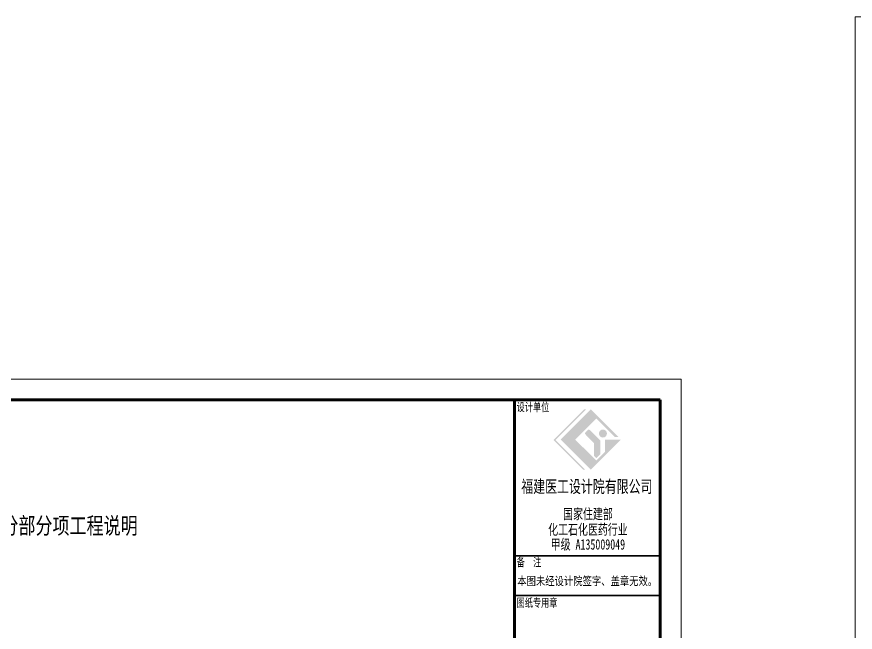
# Model space of a CAD drawing. Extents: x 3968514 to 5230306, y -516551 to -228246.
# Drawn here: x 4257973 to 4298254, y -329717 to -300153 of the extents above; entities that cross this region are included whole.
import ezdxf

# ---------------------------------------------------------------- set-up
doc = ezdxf.new("R2010")
doc.units = 0
doc.header["$LTSCALE"] = 1000
doc.header["$MEASUREMENT"] = 0
doc.layers.add('FRAME', color=3, linetype='Continuous', lineweight=18)
doc.layers.add('PUB_TITLE', color=4, linetype='Continuous')
doc.styles.add('FRAME', font='simhei.ttf', dxfattribs={"width": 0.7})
doc.styles.add('黑体', font='simhei.ttf', dxfattribs={"width": 0.8, "height": 0.2})

# ---------------------------------------------------------------- blocks, each defined once
blk = doc.blocks.new('A$C0B803521')
at = {"layer": 'FRAME', "lineweight": 18}
for p, q in [((-100043, 93652), (-100043, 34252)), ((-15943, 93652), (-100043, 93652))]:
    blk.add_line(p, q, dxfattribs=at)
blk = doc.blocks.new('A$C71DC5AAA')
at = {"layer": 'FRAME'}
h = blk.add_hatch(color=256, dxfattribs=at)
h.paths.add_polyline_path([(63304, 1770), (64313, 2779), (65195, 1898), (65375, 1898), (64052, 3221), (62602, 1770), (64052, 320), (65502, 1770), (64726, 1770), (64726, 1174), (64313, 762)], flags=0)
edge = h.paths.add_edge_path(flags=0)
edge.add_arc((64130, 1582), 69.1, 0, 45, ccw=False)
edge.add_line((64200, 1582), (64200, 999))
edge.add_line((64200, 999), (64316, 882))
edge.add_line((64316, 882), (64515, 1081))
edge.add_line((64515, 1081), (64515, 1692))
edge.add_arc((64446, 1692), 69.1, 360, 405)
edge.add_line((64494, 1741), (64001, 2234))
edge.add_arc((63952, 2185), 69.1, 45, 135)
edge.add_line((63903, 2234), (63789, 2119))
edge.add_arc((63838, 2071), 69.1, 135, 225)
edge.add_line((63789, 2022), (64179, 1631))
edge = h.paths.add_edge_path(flags=0)
edge.add_arc((64632, 2063), 192, 0, 180)
edge.add_arc((64632, 2063), 192, 180, 360)
h.paths.add_polyline_path([(63693, 320), (63791, 320), (62359, 1752), (63828, 3221), (63730, 3221), (62261, 1752)], flags=0)
at = {"layer": 'FRAME', "lineweight": 18}
for p, q in [((68387, 4682), (8987, 4682)), ((68387, -37318), (68387, 4682))]:
    blk.add_line(p, q, dxfattribs=at)
at = {"layer": 'FRAME', "lineweight": 100}
for p, q in [((67387, 3682), (11487, 3682)), ((67387, -36318), (67387, 3682))]:
    blk.add_line(p, q, dxfattribs=at)
at = {"layer": 'FRAME', "lineweight": 70}
blk.add_line((60387, 3682), (60387, -36318), dxfattribs=at)
at = {"layer": 'FRAME', "lineweight": 35}
for p, q in [((67387, -3818), (60387, -3818)), ((67387, -5718), (60387, -5718))]:
    blk.add_line(p, q, dxfattribs=at)
at = {"layer": 'FRAME'}
for s, insert, char_height, width, attachment_point, style in [('设计单位', (60487, 3532), 400, 2368.14, 1, 'FRAME'), ('福建医工设计院有限公司', (63861, -517), 600, 9859.32, 5, 'FRAME'), ('国家住建部', (63911, -1827), 500, 2944.75, 5, 'FRAME'), ('化工石化医药行业', (63911, -2576), 500, 4781.36, 5, 'FRAME'), ('甲级 A135009049', (63911, -3290), 500, 4439.66, 5, 'FRAME'), ('备  注', (60487, -3918), 400, 1758.31, 1, 'FRAME'), ('本图未经设计院签字、盖章无效。', (60518, -5271), 400, 6722.82, 7, '黑体'), ('图纸专用章', (60487, -5868), 400, 2928.14, 1, 'FRAME')]:
    blk.add_mtext(s, dxfattribs=dict(at, insert=insert, char_height=char_height, width=width, attachment_point=attachment_point, style=style))

msp = doc.modelspace()

# ---------------------------------------------------------------- block references
for name, p in [('A$C0B803521', (4398297.50372, -393805.3043)), ('A$C71DC5AAA', (4221501.14768, -322235.3247))]:
    msp.add_blockref(name, p)

# ---------------------------------------------------------------- texts
at = {"layer": 'PUB_TITLE', "style": '黑体', "width": 0.75}
msp.add_text('危险性较大的分部分项工程说明', height=800, dxfattribs=at).set_placement((4252324.6248, -324997.37233))

doc.saveas('drawing.dxf')
